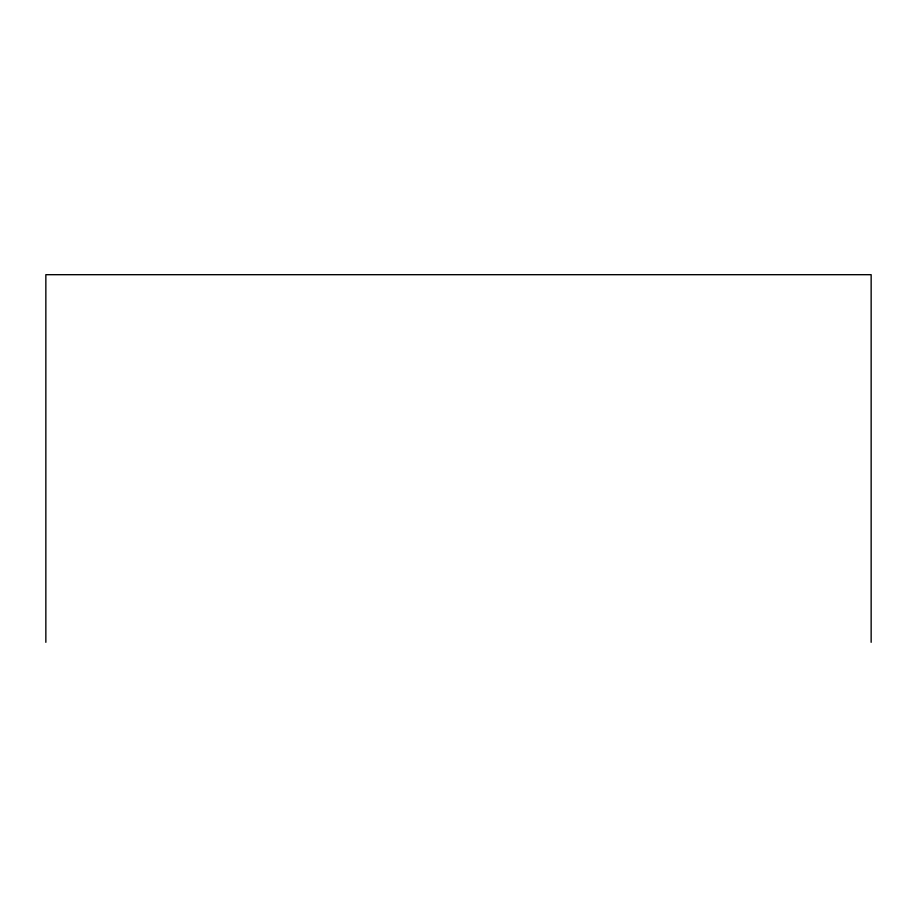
<?xml version="1.0" encoding="UTF-8"?>
<svg xmlns="http://www.w3.org/2000/svg" width="917" height="917" viewBox="0 0 917 917"><rect width="100%" height="100%" fill="white"/><g stroke="black" fill="none" stroke-linecap="round" stroke-linejoin="round"><path stroke-width="1.38" d="M871.15 642.313L871.15 274.687L45.85 274.687L45.85 642.313"/></g></svg>
